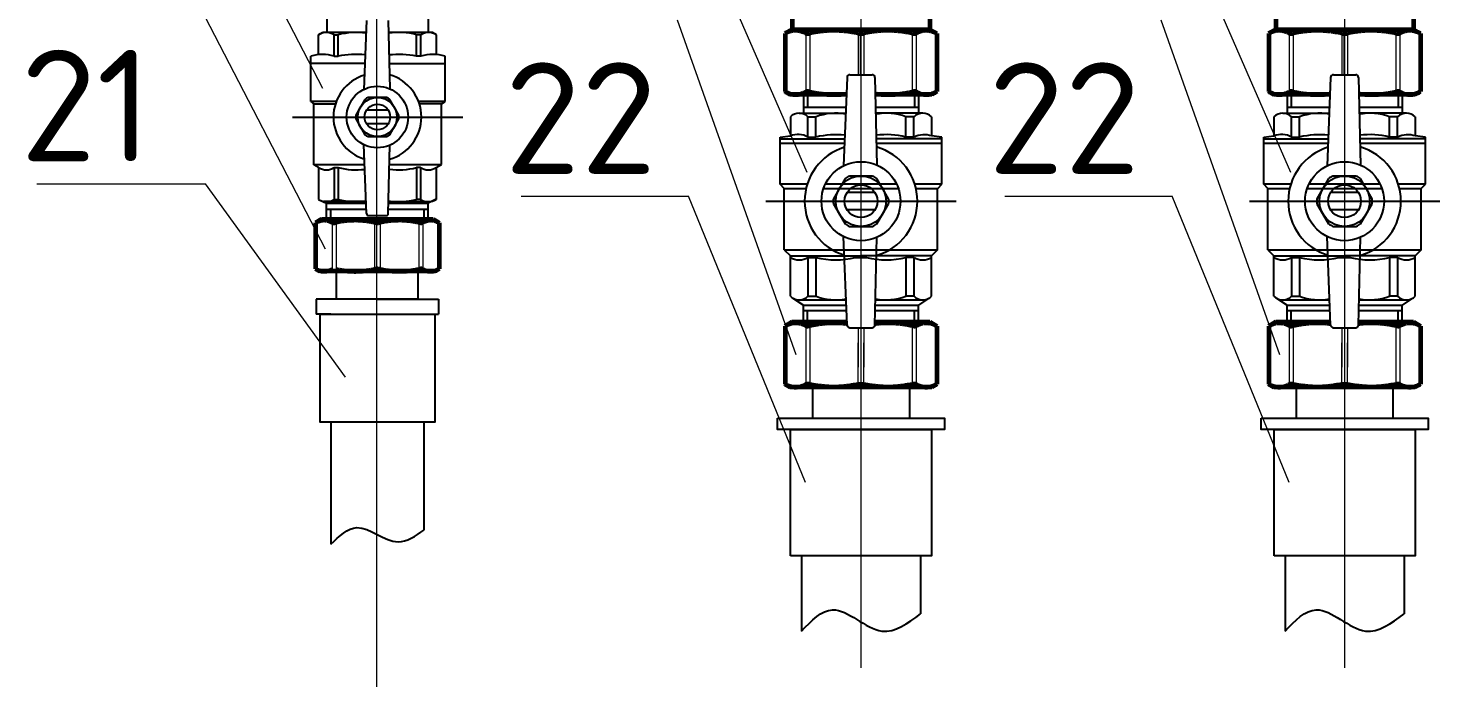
# Model space of a CAD drawing. Header units: millimetres. Extents: x -718 to 68664, y -49984 to -979.
# Drawn here: x 15182 to 18976, y -38862 to -37092 of the extents above; entities that cross this region are included whole.
import ezdxf

# ---------------------------------------------------------------- set-up
doc = ezdxf.new("R2010")
doc.units = ezdxf.units.MM
doc.layers.add('Text', color=7, linetype='Continuous', lineweight=15)
doc.layers.add('ГВС (Т3)_20', color=10, linetype='Continuous', lineweight=25)
doc.styles.add('ISOCPEUR', font='isocpeur.ttf', dxfattribs={"width": 0.65})

msp = doc.modelspace()

# ---------------------------------------------------------------- linework, layer by layer
at = {"layer": 'Text'}
for p, q in [((17420.4, -35223.3), (17420.4, -38810.5)), ((18720.4, -35223.3), (18720.4, -38810.5)), ((16117.8, -35274.5), (16117.8, -38861.7))]:
    msp.add_line(p, q, dxfattribs=at)
for points in [[(15973.6, -37253.3), (15637.4, -36604.5)], [(17276.1, -37479.5), (16902.3, -36622.8)], [(18576.1, -37479.5), (18202.3, -36622.8)], [(15980.7, -37685.4), (15644.6, -37036.6)], [(17246.5, -37969.8), (16927.2, -37069.9)], [(18546.5, -37969.8), (18227.2, -37069.9)], [(15205.3, -37509.7), (15658.7, -37509.7)], [(16034.4, -38030), (15658.7, -37509.7)], [(16506.9, -37543.5), (16956.9, -37543.5)], [(17271.1, -38313.1), (16956.9, -37543.5)], [(17806.9, -37543.5), (18256.9, -37543.5)], [(18571.1, -38313.1), (18256.9, -37543.5)]]:
    msp.add_lwpolyline(points, dxfattribs=at)
at = {"layer": 'ГВС (Т3)_20', "ltscale": 0.5}
for p, q in [((15984.1, -37059.8), (15984.1, -37103.1)), ((16091.1, -37071), (16084, -37256.1)), ((16149.6, -37071), (16153.8, -37254.7)), ((16257, -37059.8), (16257, -37103.1)), ((15962.1, -37109.2), (15972.6, -37103.1)), ((15962.1, -37162.8), (15962.1, -37109.2)), ((16089.9, -37103.1), (15972.6, -37103.1)), ((16004, -37166.7), (16004, -37109.2)), ((16004, -37109.2), (16014.8, -37109.2)), ((16014.8, -37166.7), (16014.8, -37109.2)), ((16268.5, -37103.1), (16150.3, -37103.1)), ((16225.9, -37166.7), (16225.9, -37109.2)), ((16237.1, -37109.2), (16226.3, -37109.2)), ((16236.8, -37166.7), (16236.8, -37109.2)), ((16279, -37109.2), (16268.5, -37103.1)), ((16279, -37162.6), (16279, -37109.2)), ((15941.8, -37186.2), (15941.8, -37166.7)), ((16302.8, -37186.2), (16302.8, -37166.7)), ((15941.8, -37288.9), (15941.8, -37186.2)), ((16086.7, -37186.2), (15941.8, -37186.2)), ((16152.2, -37186.2), (16302.8, -37186.2)), ((16302.8, -37288.9), (16302.8, -37186.2)), ((17390.3, -37216.6), (17450.4, -37216.6)), ((18690.3, -37216.6), (18750.4, -37216.6)), ((17382.9, -37223.8), (17373.8, -37461.3)), ((17457.9, -37223.8), (17463.2, -37459.5)), ((18682.9, -37223.8), (18673.8, -37461.3)), ((18757.9, -37223.8), (18763.2, -37459.5)), ((15941.8, -37288.9), (15949.4, -37295.1)), ((16009.8, -37288.9), (15941.8, -37288.9)), ((15949.4, -37458.7), (15949.4, -37295.1)), ((15949.4, -37295.1), (16007.6, -37295.1)), ((16302.8, -37288.9), (16231, -37288.9)), ((16292.8, -37295.1), (16233.1, -37295.1)), ((16292.8, -37457.8), (16292.8, -37295.1)), ((16293, -37295.1), (16302.8, -37288.9)), ((17254.2, -37320.2), (17379.2, -37320.2)), ((17277.8, -37330), (17299.4, -37330)), ((17586.6, -37320.2), (17460.1, -37320.2)), ((17562.9, -37330), (17541.3, -37330)), ((18554.2, -37320.2), (18679.2, -37320.2)), ((18577.8, -37330), (18599.4, -37330)), ((18886.6, -37320.2), (18760.1, -37320.2)), ((18862.9, -37330), (18841.3, -37330)), ((16091.1, -37589.8), (16084, -37404.7)), ((16149.6, -37589.8), (16153.7, -37406.1)), ((17202.9, -37384.2), (17230.5, -37381.2)), ((17202.9, -37388.7), (17202.9, -37384.2)), ((17277.8, -37384.2), (17299.4, -37384.2)), ((17562.9, -37384.2), (17541.3, -37384.2)), ((17637.9, -37384.2), (17610.2, -37381.2)), ((17637.9, -37388.7), (17637.9, -37384.2)), ((18502.9, -37384.2), (18530.5, -37381.2)), ((18502.9, -37388.7), (18502.9, -37384.2)), ((18577.8, -37384.2), (18599.4, -37384.2)), ((18862.9, -37384.2), (18841.3, -37384.2)), ((18937.9, -37384.2), (18910.2, -37381.2)), ((18937.9, -37388.7), (18937.9, -37384.2)), ((15962.3, -37466.2), (15949.4, -37458.7)), ((16086.1, -37458.7), (15949.4, -37458.7)), ((15962.3, -37466.2), (15962.3, -37551.6)), ((16004.3, -37466.2), (16015.1, -37466.2)), ((16004.3, -37466.2), (16004.3, -37551.6)), ((16015.1, -37466.2), (16015.1, -37551.6)), ((16291.4, -37458.7), (16152.6, -37458.7)), ((16236.4, -37466.2), (16225.6, -37466.2)), ((16225.6, -37466.2), (16225.6, -37551.6)), ((16236.4, -37466.2), (16236.4, -37551.6)), ((16278.3, -37466.2), (16292.8, -37457.8)), ((16278.3, -37466.2), (16278.3, -37551.6)), ((15962.3, -37551.9), (15983.8, -37561.7)), ((16089.9, -37557.7), (15975.1, -37557.7)), ((15983.9, -37605.1), (15983.8, -37561.7)), ((16004.3, -37551.6), (16015.1, -37551.6)), ((16150.3, -37557.7), (16265.2, -37557.7)), ((16236.4, -37551.6), (16225.6, -37551.6)), ((16278.3, -37551.3), (16256.8, -37561.7)), ((16256.8, -37605.1), (16256.8, -37561.7)), ((15983.9, -37578.1), (16090.7, -37578.1)), ((16097, -37595.4), (16143.8, -37595.4)), ((16149.9, -37578.1), (16256.8, -37578.1)), ((17382.9, -37889.4), (17373.8, -37651.9)), ((17457.9, -37889.4), (17463.2, -37653.7)), ((18682.9, -37889.4), (18673.8, -37651.9)), ((18757.9, -37889.4), (18763.2, -37653.7)), ((17230.5, -37703.6), (17420.4, -37703.6)), ((17610.2, -37703.6), (17420.4, -37703.6)), ((18530.5, -37703.6), (18720.4, -37703.6)), ((18910.2, -37703.6), (18720.4, -37703.6)), ((17237, -37817.1), (17265.7, -37835.7)), ((17252.9, -37822), (17380.3, -37822)), ((17277.8, -37811.9), (17299.4, -37811.9)), ((17459.4, -37822), (17587.8, -37822)), ((17562.9, -37811.9), (17541.3, -37811.9)), ((17603, -37817.6), (17575.1, -37835.7)), ((18537, -37817.1), (18565.7, -37835.7)), ((18552.9, -37822), (18680.3, -37822)), ((18577.8, -37811.9), (18599.4, -37811.9)), ((18759.4, -37822), (18887.8, -37822)), ((18862.9, -37811.9), (18841.3, -37811.9)), ((18903, -37817.6), (18875.1, -37835.7)), ((17390.3, -37896.6), (17450.4, -37896.6)), ((18690.3, -37896.6), (18750.4, -37896.6))]:
    msp.add_line(p, q, dxfattribs=at)
at = {"layer": 'ГВС (Т3)_20', "lineweight": 60}
for p, q in [((17235.4, -37055), (17235.4, -37095)), ((17605.4, -37055), (17605.4, -37095)), ((18535.4, -37055), (18535.4, -37095)), ((18905.4, -37055), (18905.4, -37095)), ((17235.4, -37095), (17216.4, -37106)), ((17217.9, -37105.2), (17216.4, -37106)), ((17216.4, -37106), (17216.4, -37261.9)), ((17235.4, -37095), (17605.4, -37095)), ((17605.4, -37095), (17624.4, -37106)), ((17622.9, -37105.2), (17624.4, -37106)), ((17624.4, -37106), (17624.4, -37261.9)), ((18535.4, -37095), (18516.4, -37106)), ((18517.9, -37105.2), (18516.4, -37106)), ((18516.4, -37106), (18516.4, -37261.9)), ((18535.4, -37095), (18905.4, -37095)), ((18905.4, -37095), (18924.4, -37106)), ((18922.9, -37105.2), (18924.4, -37106)), ((18924.4, -37106), (18924.4, -37261.9)), ((17216.4, -37261.9), (17230.4, -37270)), ((17217.9, -37262.7), (17216.4, -37261.9)), ((17244.8, -37270), (17230.4, -37270)), ((17347.7, -37270), (17244.8, -37270)), ((17381.1, -37270), (17347.7, -37270)), ((17493.1, -37270), (17458.9, -37270)), ((17595.9, -37270), (17493.1, -37270)), ((17610.4, -37270), (17595.9, -37270)), ((17624.4, -37261.9), (17610.4, -37270)), ((17624.4, -37261.9), (17622.9, -37262.7)), ((18516.4, -37261.9), (18530.4, -37270)), ((18517.9, -37262.7), (18516.4, -37261.9)), ((18544.8, -37270), (18530.4, -37270)), ((18647.7, -37270), (18544.8, -37270)), ((18681.1, -37270), (18647.7, -37270)), ((18793.1, -37270), (18758.9, -37270)), ((18895.9, -37270), (18793.1, -37270)), ((18910.4, -37270), (18895.9, -37270)), ((18924.4, -37261.9), (18910.4, -37270)), ((18924.4, -37261.9), (18922.9, -37262.7)), ((15970.4, -37605.1), (15954.3, -37614.5)), ((15955.8, -37613.7), (15954.3, -37614.5)), ((15954.3, -37614.5), (15954.3, -37738.7)), ((15970.4, -37605.1), (16270.4, -37605.1)), ((16270.4, -37605.1), (16286.5, -37614.5)), ((16286.5, -37614.5), (16286.5, -37738.7)), ((15955.8, -37739.5), (15954.3, -37738.7)), ((15954.3, -37738.7), (15965.4, -37745.1)), ((16179.7, -37745.1), (15965.4, -37745.1)), ((16275.4, -37745.1), (16179.7, -37745.1)), ((16286.5, -37738.7), (16275.4, -37745.1)), ((16286.5, -37738.7), (16285, -37739.5)), ((17235.4, -37881.2), (17216.4, -37892.2)), ((17217.9, -37891.4), (17216.4, -37892.2)), ((17216.4, -37892.2), (17216.4, -38048.1)), ((17235.4, -37881.2), (17382.6, -37881.2)), ((17458.1, -37881.2), (17605.4, -37881.2)), ((17605.4, -37881.2), (17624.4, -37892.2)), ((17622.9, -37891.4), (17624.4, -37892.2)), ((17624.4, -37892.2), (17624.4, -38048.1)), ((18535.4, -37881.2), (18516.4, -37892.2)), ((18517.9, -37891.4), (18516.4, -37892.2)), ((18516.4, -37892.2), (18516.4, -38048.1)), ((18535.4, -37881.2), (18682.6, -37881.2)), ((18758.1, -37881.2), (18905.4, -37881.2)), ((18905.4, -37881.2), (18924.4, -37892.2)), ((18922.9, -37891.4), (18924.4, -37892.2)), ((18924.4, -37892.2), (18924.4, -38048.1)), ((17216.4, -38048.1), (17230.4, -38056.2)), ((17217.9, -38048.9), (17216.4, -38048.1)), ((17347.7, -38056.2), (17230.4, -38056.2)), ((17458.9, -38056.2), (17347.7, -38056.2)), ((17493.1, -38056.2), (17458.9, -38056.2)), ((17610.4, -38056.2), (17493.1, -38056.2)), ((17624.4, -38048.1), (17610.4, -38056.2)), ((17624.4, -38048.1), (17622.9, -38048.9)), ((18516.4, -38048.1), (18530.4, -38056.2)), ((18517.9, -38048.9), (18516.4, -38048.1)), ((18647.7, -38056.2), (18530.4, -38056.2)), ((18758.9, -38056.2), (18647.7, -38056.2)), ((18793.1, -38056.2), (18758.9, -38056.2)), ((18910.4, -38056.2), (18793.1, -38056.2)), ((18924.4, -38048.1), (18910.4, -38056.2)), ((18924.4, -38048.1), (18922.9, -38048.9))]:
    msp.add_line(p, q, dxfattribs=at)
at = {"layer": 'ГВС (Т3)_20', "lineweight": 18}
for p, q in [((17217.9, -37105.2), (17217.9, -37262.7)), ((17271.8, -37105.2), (17271.8, -37262.7)), ((17282.6, -37105.2), (17282.6, -37262.7)), ((17412.7, -37105.2), (17412.7, -37216.6)), ((17428, -37105.2), (17428, -37216.6)), ((17558.1, -37105.2), (17558.1, -37262.7)), ((17569, -37105.2), (17569, -37262.7)), ((17622.9, -37105.2), (17622.9, -37262.7)), ((18517.9, -37105.2), (18517.9, -37262.7)), ((18571.8, -37105.2), (18571.8, -37262.7)), ((18582.6, -37105.2), (18582.6, -37262.7)), ((18712.7, -37105.2), (18712.7, -37216.6)), ((18728, -37105.2), (18728, -37216.6)), ((18858.1, -37105.2), (18858.1, -37262.7)), ((18869, -37105.2), (18869, -37262.7)), ((18922.9, -37105.2), (18922.9, -37262.7)), ((17420.4, -37224.1), (17420.4, -37290)), ((18720.4, -37224.1), (18720.4, -37290)), ((15955.8, -37613.7), (15955.8, -37739.5)), ((15998.6, -37613.7), (15998.6, -37739.5)), ((16009.4, -37613.7), (16009.4, -37739.5)), ((16112.7, -37613.7), (16112.7, -37739.5)), ((16128, -37613.7), (16128, -37739.5)), ((16231.4, -37613.7), (16231.4, -37739.5)), ((16242.2, -37613.7), (16242.2, -37739.5)), ((16285, -37613.7), (16285, -37739.5)), ((17217.9, -37891.4), (17217.9, -38048.9)), ((17271.8, -37891.4), (17271.8, -38048.9)), ((17282.6, -37891.4), (17282.6, -38048.9)), ((17412.7, -37896.6), (17412.7, -38002.8)), ((17428, -37896.6), (17428, -38002.8)), ((17558.1, -37891.4), (17558.1, -38048.9)), ((17569, -37891.4), (17569, -38048.9)), ((17622.9, -37891.4), (17622.9, -38048.9)), ((18517.9, -37891.4), (18517.9, -38048.9)), ((18571.8, -37891.4), (18571.8, -38048.9)), ((18582.6, -37891.4), (18582.6, -38048.9)), ((18712.7, -37896.6), (18712.7, -38002.8)), ((18728, -37896.6), (18728, -38002.8)), ((18858.1, -37891.4), (18858.1, -38048.9)), ((18869, -37891.4), (18869, -38048.9)), ((18922.9, -37891.4), (18922.9, -38048.9)), ((17412.7, -38048.9), (17412.7, -37937.5)), ((17428, -38048.9), (17428, -37937.5)), ((18712.7, -38048.9), (18712.7, -37937.5)), ((18728, -38048.9), (18728, -37937.5))]:
    msp.add_line(p, q, dxfattribs=at)
at = {"layer": 'ГВС (Т3)_20', "ltscale": 0.4}
for p, q in [((17420.4, -37216.6), (17420.4, -37103.3)), ((18720.4, -37216.6), (18720.4, -37103.3)), ((15891.8, -37330.4), (16349.8, -37330.4)), ((17164.5, -37556.6), (17676.3, -37556.6)), ((18464.5, -37556.6), (18976.3, -37556.6))]:
    msp.add_line(p, q, dxfattribs=at)
at = {"layer": 'ГВС (Т3)_20'}
for p, q in [((16004, -37166.7), (16014.8, -37166.7)), ((16236.8, -37166.7), (16225.9, -37166.7)), ((17265.7, -37270), (17265.7, -37320.2)), ((17276.7, -37270), (17276.7, -37304.2)), ((17564.1, -37270), (17564.1, -37304.2)), ((17575.1, -37270), (17575.1, -37320.2)), ((18565.7, -37270), (18565.7, -37320.2)), ((18576.7, -37270), (18576.7, -37304.2)), ((18864.1, -37270), (18864.1, -37304.2)), ((18875.1, -37270), (18875.1, -37320.2)), ((16149.6, -37312.3), (16091.2, -37312.3)), ((17230.5, -37330), (17230.5, -37381.2)), ((17265.7, -37304.2), (17379.8, -37304.2)), ((17277.8, -37384.2), (17277.8, -37330)), ((17299.4, -37384.2), (17299.4, -37330)), ((17459.7, -37304.2), (17575.1, -37304.2)), ((17541.3, -37384.2), (17541.3, -37330)), ((17562.9, -37384.2), (17562.9, -37330)), ((17610.2, -37330), (17610.2, -37381.2)), ((18530.5, -37330), (18530.5, -37381.2)), ((18565.7, -37304.2), (18679.8, -37304.2)), ((18577.8, -37384.2), (18577.8, -37330)), ((18599.4, -37384.2), (18599.4, -37330)), ((18759.7, -37304.2), (18875.1, -37304.2)), ((18841.3, -37384.2), (18841.3, -37330)), ((18862.9, -37384.2), (18862.9, -37330)), ((18910.2, -37330), (18910.2, -37381.2)), ((16149.6, -37348.6), (16091.2, -37348.6)), ((17202.9, -37400.5), (17202.9, -37388.7)), ((17202.9, -37388.7), (17376.5, -37388.7)), ((17202.9, -37511.2), (17202.9, -37400.5)), ((17202.9, -37400.5), (17376.1, -37400.5)), ((17637.9, -37388.7), (17461.6, -37388.7)), ((17461.9, -37400.5), (17637.9, -37400.5)), ((17637.9, -37400.5), (17637.9, -37388.7)), ((17637.9, -37511.2), (17637.9, -37400.5)), ((18502.9, -37400.5), (18502.9, -37388.7)), ((18502.9, -37388.7), (18676.5, -37388.7)), ((18502.9, -37511.2), (18502.9, -37400.5)), ((18502.9, -37400.5), (18676.1, -37400.5)), ((18937.9, -37388.7), (18761.6, -37388.7)), ((18761.9, -37400.5), (18937.9, -37400.5)), ((18937.9, -37400.5), (18937.9, -37388.7)), ((18937.9, -37511.2), (18937.9, -37400.5)), ((17214.3, -37522.4), (17202.9, -37511.2)), ((17275.8, -37511.2), (17202.9, -37511.2)), ((17214.3, -37687.4), (17214.3, -37522.4)), ((17214.3, -37522.4), (17272.7, -37522.4)), ((17319.9, -37522.4), (17520.8, -37522.4)), ((17516.3, -37511.2), (17324.5, -37511.2)), ((17637.9, -37511.2), (17565, -37511.2)), ((17568.1, -37522.4), (17626.6, -37522.4)), ((17626.5, -37687.4), (17626.5, -37522.4)), ((17626.6, -37522.4), (17637.9, -37511.2)), ((18514.3, -37522.4), (18502.9, -37511.2)), ((18575.8, -37511.2), (18502.9, -37511.2)), ((18514.3, -37687.4), (18514.3, -37522.4)), ((18514.3, -37522.4), (18572.7, -37522.4)), ((18619.9, -37522.4), (18820.8, -37522.4)), ((18816.3, -37511.2), (18624.5, -37511.2)), ((18937.9, -37511.2), (18865, -37511.2)), ((18868.1, -37522.4), (18926.6, -37522.4)), ((18926.5, -37687.4), (18926.5, -37522.4)), ((18926.6, -37522.4), (18937.9, -37511.2)), ((15983.8, -37561.7), (16090.1, -37561.7)), ((16150.3, -37561.7), (16256.8, -37561.7)), ((17457.9, -37533.3), (17382.9, -37533.3)), ((18757.9, -37533.3), (18682.9, -37533.3)), ((15994.9, -37605.1), (15994.9, -37578.1)), ((16245.8, -37605.1), (16245.8, -37578.1)), ((17457.9, -37579.9), (17382.9, -37579.9)), ((18757.9, -37579.9), (18682.9, -37579.9)), ((17214.3, -37687.4), (17626.5, -37687.4)), ((17214.3, -37687.4), (17230.5, -37703.6)), ((17230.5, -37811.9), (17230.5, -37703.6)), ((17277.8, -37707.7), (17299.4, -37707.7)), ((17277.8, -37707.7), (17299.4, -37707.7)), ((17277.8, -37707.7), (17277.8, -37811.9)), ((17299.4, -37707.7), (17299.4, -37811.9)), ((17405.1, -37707.7), (17435.7, -37707.7)), ((17562.9, -37707.7), (17541.3, -37707.7)), ((17562.9, -37707.7), (17541.3, -37707.7)), ((17541.3, -37707.7), (17541.3, -37811.9)), ((17562.9, -37707.7), (17562.9, -37811.9)), ((17626.5, -37687.4), (17610.2, -37703.6)), ((17610.2, -37811.9), (17610.2, -37703.6)), ((18514.3, -37687.4), (18926.5, -37687.4)), ((18514.3, -37687.4), (18530.5, -37703.6)), ((18530.5, -37811.9), (18530.5, -37703.6)), ((18577.8, -37707.7), (18599.4, -37707.7)), ((18577.8, -37707.7), (18599.4, -37707.7)), ((18577.8, -37707.7), (18577.8, -37811.9)), ((18599.4, -37707.7), (18599.4, -37811.9)), ((18705.1, -37707.7), (18735.7, -37707.7)), ((18862.9, -37707.7), (18841.3, -37707.7)), ((18862.9, -37707.7), (18841.3, -37707.7)), ((18841.3, -37707.7), (18841.3, -37811.9)), ((18862.9, -37707.7), (18862.9, -37811.9)), ((18926.5, -37687.4), (18910.2, -37703.6)), ((18910.2, -37811.9), (18910.2, -37703.6)), ((16010.4, -37820.1), (16010.4, -37745.1)), ((16230.4, -37820.1), (16230.4, -37745.1)), ((16230.4, -37820.1), (15955.8, -37820.1)), ((15955.8, -37820.1), (15955.8, -37860.1)), ((16120.4, -37820.1), (16285, -37820.1)), ((16285, -37820.1), (16285, -37860.1)), ((15995.4, -37860.1), (15955.8, -37860.1)), ((15995.4, -37860.1), (16245.4, -37860.1)), ((16245.4, -37860.1), (16285, -37860.1)), ((17265.7, -37835.7), (17380.8, -37835.7)), ((17265.7, -37881.2), (17265.7, -37835.7)), ((17265.7, -37850.8), (17381.4, -37850.8)), ((17276.7, -37881.2), (17276.7, -37850.8)), ((17458.8, -37850.8), (17575.1, -37850.8)), ((17459.1, -37835.7), (17575.1, -37835.7)), ((17564.1, -37881.2), (17564.1, -37850.8)), ((17575.1, -37881.2), (17575.1, -37835.7)), ((18565.7, -37835.7), (18680.8, -37835.7)), ((18565.7, -37881.2), (18565.7, -37835.7)), ((18565.7, -37850.8), (18681.4, -37850.8)), ((18576.7, -37881.2), (18576.7, -37850.8)), ((18758.8, -37850.8), (18875.1, -37850.8)), ((18759.1, -37835.7), (18875.1, -37835.7)), ((18864.1, -37881.2), (18864.1, -37850.8)), ((18875.1, -37881.2), (18875.1, -37835.7)), ((17290.4, -38056.2), (17290.4, -38139.4)), ((17550.4, -38056.2), (17550.4, -38139.4)), ((18590.4, -38056.2), (18590.4, -38139.4)), ((18850.4, -38056.2), (18850.4, -38139.4)), ((15995.4, -38150.1), (15995.4, -38478.6)), ((16245.4, -38150.1), (16245.4, -38440.5)), ((17260.4, -38510.2), (17260.4, -38712)), ((17580.4, -38510.2), (17580.4, -38665.8)), ((18560.4, -38510.2), (18560.4, -38712)), ((18880.4, -38510.2), (18880.4, -38665.8))]:
    msp.add_line(p, q, dxfattribs=at)
for points in [[(16086.9, -37282.9), (16062.5, -37325.2)], [(16144.8, -37277.7), (16096, -37277.7)], [(16178.3, -37325.2), (16153.8, -37282.9)], [(16062.5, -37335.6), (16086.9, -37377.9)], [(16153.8, -37377.9), (16178.3, -37335.6)], [(16096, -37383.1), (16144.8, -37383.1)], [(17451.7, -37489), (17389.1, -37489)], [(18751.7, -37489), (18689.1, -37489)], [(17377.5, -37495.7), (17346.1, -37549.9)], [(17494.6, -37549.9), (17463.3, -37495.7)], [(18677.5, -37495.7), (18646.1, -37549.9)], [(18794.6, -37549.9), (18763.3, -37495.7)], [(17346.1, -37563.3), (17377.5, -37617.5)], [(17463.3, -37617.5), (17494.6, -37563.3)], [(18646.1, -37563.3), (18677.5, -37617.5)], [(18763.3, -37617.5), (18794.6, -37563.3)], [(17389.1, -37624.3), (17451.7, -37624.3)], [(18689.1, -37624.3), (18751.7, -37624.3)]]:
    msp.add_lwpolyline(points, dxfattribs=at)
for points in [[(15966.4, -37860.1), (16274.4, -37860.1), (16274.4, -38150.1), (15966.4, -38150.1)], [(17195.8, -38139.4), (17645, -38139.4), (17645, -38170.2), (17195.8, -38170.2)], [(17230.9, -38510.2), (17230.9, -38170.2), (17609.9, -38170.2), (17609.9, -38510.2)], [(18495.8, -38139.4), (18945, -38139.4), (18945, -38170.2), (18495.8, -38170.2)], [(18530.9, -38510.2), (18530.9, -38170.2), (18909.9, -38170.2), (18909.9, -38510.2)]]:
    msp.add_lwpolyline(points, close=True, dxfattribs=at)
for centre, radius in [((16120.4, -37330.4), 82.7), ((16120.4, -37330.4), 52.7), ((16120.4, -37330.4), 34.4), ((17420.4, -37556.6), 106.1), ((18720.4, -37556.6), 106.1), ((17420.4, -37556.6), 67.7), ((18720.4, -37556.6), 67.7), ((17420.4, -37556.6), 44.1), ((18720.4, -37556.6), 44.1)]:
    msp.add_circle(centre, radius, dxfattribs=at)
at = {"layer": 'ГВС (Т3)_20', "ltscale": 0.5}
for centre, radius, start, end in [((15983, -37142), 39, 57.4341, 122.5659), ((16063.6, -37302.4), 199.3, 82.4382, 104.1715), ((16177.3, -37303.8), 200.7, 75.8772, 97.7129), ((16258.1, -37142), 39, 57.4341, 122.5659), ((17390.3, -37224.1), 7.45, 90, 178.0724), ((17450.4, -37224.1), 7.45, 1.9276, 90), ((18690.3, -37224.1), 7.45, 90, 178.0724), ((18750.4, -37224.1), 7.45, 1.9276, 90), ((17254.2, -37353.8), 33.6, 45.2407, 134.7593), ((17352.3, -37467.6), 147.4, 79.5239, 111.007), ((17488.5, -37467.6), 147.4, 68.993, 101.093), ((17586.6, -37353.8), 33.6, 45.2407, 134.7593), ((18554.2, -37353.8), 33.6, 45.2407, 134.7593), ((18652.3, -37467.6), 147.4, 79.5239, 111.007), ((18788.5, -37467.6), 147.4, 68.993, 101.093), ((18886.6, -37353.8), 33.6, 45.2407, 134.7593), ((15983.3, -37433.4), 39, 237.4341, 302.5659), ((16063.9, -37273), 199.3, 255.8285, 276.5412), ((16176.8, -37273), 199.3, 262.9424, 284.1715), ((16257.4, -37433.4), 39, 237.4341, 302.5659), ((15983.3, -37518.8), 39, 237.4341, 302.5659), ((16063.9, -37358.4), 199.3, 255.8285, 277.4862), ((16176.8, -37358.4), 199.3, 262.3903, 284.1715), ((16257.4, -37518.8), 39, 237.4341, 302.5659), ((16097, -37589.6), 5.81, 181.9276, 270), ((16143.8, -37589.6), 5.81, 270, 358.0724), ((17254.2, -37789.3), 32.7, 223.6662, 316.3338), ((17352.3, -37674.3), 147.4, 248.993, 280.9075), ((17488.5, -37674.3), 147.4, 258.6479, 291.007), ((17586.6, -37789.3), 32.7, 223.6662, 316.3338), ((18554.2, -37789.3), 32.7, 223.6662, 316.3338), ((18652.3, -37674.3), 147.4, 248.993, 280.9075), ((18788.5, -37674.3), 147.4, 258.6479, 291.007), ((18886.6, -37789.3), 32.7, 223.6662, 316.3338), ((17390.3, -37889.1), 7.45, 181.9276, 270), ((17450.4, -37889.1), 7.45, 270, 358.0724), ((18690.3, -37889.1), 7.45, 181.9276, 270), ((18750.4, -37889.1), 7.45, 270, 358.0724)]:
    msp.add_arc(centre, radius, start, end, dxfattribs=at)
at = {"layer": 'ГВС (Т3)_20'}
for centre, radius, start, end in [((15972.9, -37272.7), 110.4, 73.6498, 106.3502), ((16063.6, -37430.3), 268, 84.8667, 100.488), ((16177.1, -37430.3), 268, 79.512, 95.4465), ((16269.8, -37286.2), 123.9, 74.5463, 105.4537), ((16120.4, -37330.4), 118.2, 107.1601, 252.8399), ((16120.4, -37330.4), 118.2, 285.9657, 74.0343), ((16120.4, -37330.4), 58.1, 114.8362, 125.1638), ((16120.4, -37330.4), 58.1, 54.8362, 65.1638), ((16120.4, -37330.4), 58.1, 174.8362, 185.1638), ((16120.4, -37330.4), 58.1, 354.8362, 5.1638), ((16120.4, -37330.4), 58.1, 234.8362, 245.1638), ((16120.4, -37330.4), 58.1, 294.8362, 305.1638), ((17251, -37432), 54.8, 60.6699, 111.8922), ((17420.4, -37556.6), 151.6, 107.1601, 252.8399), ((17352.3, -37605.5), 227.5, 83.7838, 103.4248), ((17488.5, -37594), 216.3, 75.8592, 97.1947), ((17420.4, -37556.6), 151.6, 285.9657, 74.0343), ((17590.5, -37442.4), 64.3, 72.106, 115.332), ((18551, -37432), 54.8, 60.6699, 111.8922), ((18720.4, -37556.6), 151.6, 107.1601, 252.8399), ((18652.3, -37605.5), 227.5, 83.7838, 103.4248), ((18788.5, -37594), 216.3, 75.8592, 97.1947), ((18720.4, -37556.6), 151.6, 285.9657, 74.0343), ((18890.5, -37442.4), 64.3, 72.106, 115.332), ((17420.4, -37556.6), 74.5, 114.8362, 125.1638), ((17420.4, -37556.6), 74.5, 54.8362, 65.1638), ((18720.4, -37556.6), 74.5, 114.8362, 125.1638), ((18720.4, -37556.6), 74.5, 54.8362, 65.1638), ((17420.4, -37556.6), 74.5, 174.8362, 185.1638), ((17420.4, -37556.6), 74.5, 354.8362, 5.1638), ((18720.4, -37556.6), 74.5, 174.8362, 185.1638), ((18720.4, -37556.6), 74.5, 354.8362, 5.1638), ((17420.4, -37556.6), 74.5, 234.8362, 245.1638), ((17420.4, -37556.6), 74.5, 294.8362, 305.1638), ((18720.4, -37556.6), 74.5, 234.8362, 245.1638), ((18720.4, -37556.6), 74.5, 294.8362, 305.1638), ((17254.2, -37668.7), 45.7, 238.8131, 301.1869), ((17352.3, -37497.3), 217, 255.9063, 284.0937), ((17488.5, -37497.3), 217, 255.9063, 284.0937), ((17586.6, -37668.7), 45.7, 238.8131, 301.1869), ((18554.2, -37668.7), 45.7, 238.8131, 301.1869), ((18652.3, -37497.3), 217, 255.9063, 284.0937), ((18788.5, -37497.3), 217, 255.9063, 284.0937), ((18886.6, -37668.7), 45.7, 238.8131, 301.1869)]:
    msp.add_arc(centre, radius, start, end, dxfattribs=at)
at = {"layer": 'ГВС (Т3)_20', "lineweight": 60}
for points, knots in [([(17271.8, -37105.2), (17269.4, -37103.9), (17265.6, -37102.1), (17260.3, -37100.3), (17255.7, -37099), (17250.6, -37098.1), (17245.3, -37097.8), (17240.1, -37098), (17235.3, -37098.7), (17230.5, -37099.9), (17224.7, -37101.9), (17220.5, -37103.8), (17217.9, -37105.2)], [0, 0, 0, 0, 1.732048, 2.812715, 3.809599, 5.068792, 6.499944, 7.626884, 8.77842, 9.934735, 11.08807, 13, 13, 13, 13]), ([(17271.8, -37105.2), (17272.2, -37105.4), (17273.1, -37105.7), (17274.8, -37105.9), (17276.8, -37106), (17279.2, -37105.8), (17281.3, -37105.5), (17282.6, -37105.2)], [0, 0, 0, 0, 1.521775, 3.271758, 4.355943, 5.766023, 8, 8, 8, 8]), ([(17412.7, -37105.2), (17407, -37103.9), (17397.7, -37102.1), (17385, -37100.3), (17373.9, -37099), (17361.5, -37098.1), (17348.7, -37097.8), (17336.2, -37098), (17324.7, -37098.7), (17313.1, -37099.9), (17299.1, -37101.9), (17288.9, -37103.8), (17282.6, -37105.2)], [0, 0, 0, 0, 1.732048, 2.812715, 3.809599, 5.068792, 6.499944, 7.626884, 8.77842, 9.934735, 11.08807, 13, 13, 13, 13]), ([(17412.7, -37105.2), (17413.8, -37105.4), (17415.4, -37105.7), (17418, -37105.9), (17420, -37106), (17422.6, -37105.9), (17425.2, -37105.7), (17427.1, -37105.4), (17428, -37105.2)], [0, 0, 0, 0, 2.048622, 2.800821, 4.500089, 5.497181, 7.221201, 9, 9, 9, 9]), ([(17558.1, -37105.2), (17552.4, -37103.9), (17543.1, -37102.1), (17530.5, -37100.3), (17519.3, -37099), (17506.9, -37098.1), (17494.1, -37097.8), (17481.7, -37098), (17470.1, -37098.7), (17458.5, -37099.9), (17444.5, -37101.9), (17434.3, -37103.8), (17428, -37105.2)], [0, 0, 0, 0, 1.732048, 2.812715, 3.809599, 5.068792, 6.499944, 7.626884, 8.77842, 9.934735, 11.08807, 13, 13, 13, 13]), ([(17558.1, -37105.2), (17559.3, -37105.4), (17561.7, -37105.8), (17564.4, -37106), (17566.3, -37105.9), (17567.8, -37105.7), (17568.6, -37105.4), (17569, -37105.2)], [0, 0, 0, 0, 1.979622, 4.120013, 5.247781, 6.418845, 8, 8, 8, 8]), ([(17622.9, -37105.2), (17620.5, -37103.9), (17616.7, -37102.1), (17611.4, -37100.3), (17606.8, -37099), (17601.7, -37098.1), (17596.3, -37097.8), (17591.2, -37098), (17586.4, -37098.7), (17581.6, -37099.9), (17575.8, -37101.9), (17571.6, -37103.8), (17569, -37105.2)], [0, 0, 0, 0, 1.732048, 2.812715, 3.809599, 5.068792, 6.499944, 7.626884, 8.77842, 9.934735, 11.08807, 13, 13, 13, 13]), ([(18571.8, -37105.2), (18569.4, -37103.9), (18565.6, -37102.1), (18560.3, -37100.3), (18555.7, -37099), (18550.6, -37098.1), (18545.3, -37097.8), (18540.1, -37098), (18535.3, -37098.7), (18530.5, -37099.9), (18524.7, -37101.9), (18520.5, -37103.8), (18517.9, -37105.2)], [0, 0, 0, 0, 1.732048, 2.812715, 3.809599, 5.068792, 6.499944, 7.626884, 8.77842, 9.934735, 11.08807, 13, 13, 13, 13]), ([(18571.8, -37105.2), (18572.2, -37105.4), (18573.1, -37105.7), (18574.8, -37105.9), (18576.8, -37106), (18579.2, -37105.8), (18581.3, -37105.5), (18582.6, -37105.2)], [0, 0, 0, 0, 1.521775, 3.271758, 4.355943, 5.766023, 8, 8, 8, 8]), ([(18712.7, -37105.2), (18707, -37103.9), (18697.7, -37102.1), (18685, -37100.3), (18673.9, -37099), (18661.5, -37098.1), (18648.7, -37097.8), (18636.2, -37098), (18624.7, -37098.7), (18613.1, -37099.9), (18599.1, -37101.9), (18588.9, -37103.8), (18582.6, -37105.2)], [0, 0, 0, 0, 1.732048, 2.812715, 3.809599, 5.068792, 6.499944, 7.626884, 8.77842, 9.934735, 11.08807, 13, 13, 13, 13]), ([(18712.7, -37105.2), (18713.8, -37105.4), (18715.4, -37105.7), (18718, -37105.9), (18720, -37106), (18722.6, -37105.9), (18725.2, -37105.7), (18727.1, -37105.4), (18728, -37105.2)], [0, 0, 0, 0, 2.048622, 2.800821, 4.500089, 5.497181, 7.221201, 9, 9, 9, 9]), ([(18858.1, -37105.2), (18852.4, -37103.9), (18843.1, -37102.1), (18830.5, -37100.3), (18819.3, -37099), (18806.9, -37098.1), (18794.1, -37097.8), (18781.7, -37098), (18770.1, -37098.7), (18758.5, -37099.9), (18744.5, -37101.9), (18734.3, -37103.8), (18728, -37105.2)], [0, 0, 0, 0, 1.732048, 2.812715, 3.809599, 5.068792, 6.499944, 7.626884, 8.77842, 9.934735, 11.08807, 13, 13, 13, 13]), ([(18858.1, -37105.2), (18859.3, -37105.4), (18861.7, -37105.8), (18864.4, -37106), (18866.3, -37105.9), (18867.8, -37105.7), (18868.6, -37105.4), (18869, -37105.2)], [0, 0, 0, 0, 1.979622, 4.120013, 5.247781, 6.418845, 8, 8, 8, 8]), ([(18922.9, -37105.2), (18920.5, -37103.9), (18916.7, -37102.1), (18911.4, -37100.3), (18906.8, -37099), (18901.7, -37098.1), (18896.3, -37097.8), (18891.2, -37098), (18886.4, -37098.7), (18881.6, -37099.9), (18875.8, -37101.9), (18871.6, -37103.8), (18869, -37105.2)], [0, 0, 0, 0, 1.732048, 2.812715, 3.809599, 5.068792, 6.499944, 7.626884, 8.77842, 9.934735, 11.08807, 13, 13, 13, 13]), ([(17217.9, -37262.7), (17220.7, -37264.2), (17225.6, -37266.4), (17232.4, -37268.5), (17238.6, -37269.7), (17242.7, -37270), (17244.8, -37270)], [0, 0, 0, 0, 2.19885, 3.884032, 5.308578, 7, 7, 7, 7]), ([(17244.8, -37270), (17246.6, -37270), (17249.9, -37269.8), (17254.4, -37269.1), (17258.8, -37268), (17262.6, -37266.8), (17267.1, -37265), (17270, -37263.7), (17271.8, -37262.7)], [0, 0, 0, 0, 1.715194, 3.30524, 4.509115, 6.071979, 7.140077, 9, 9, 9, 9]), ([(17282.6, -37262.7), (17281.4, -37262.4), (17279.1, -37262), (17276.4, -37261.9), (17274.4, -37262), (17273, -37262.2), (17272.2, -37262.5), (17271.8, -37262.7)], [0, 0, 0, 0, 1.979622, 4.120013, 5.247781, 6.418845, 8, 8, 8, 8]), ([(17282.6, -37262.7), (17286.4, -37263.5), (17294.2, -37265.1), (17305.6, -37267), (17317.6, -37268.5), (17330.1, -37269.5), (17340.4, -37269.9), (17346.4, -37270), (17347.7, -37270)], [0, 0, 0, 0, 1.599833, 3.270406, 4.746622, 6.555027, 8.456082, 9, 9, 9, 9]), ([(17347.7, -37270), (17351.8, -37270), (17359.9, -37269.8), (17370.8, -37269.1), (17377.8, -37268.4), (17380.9, -37268), (17381.2, -37268)], [0, 0, 0, 0, 1.715194, 3.30524, 4.509115, 4.610644, 4.610644, 4.610644, 4.610644]), ([(17458.9, -37267.9), (17460, -37268.1), (17465.4, -37268.7), (17475.5, -37269.5), (17485.8, -37269.9), (17491.8, -37270), (17493.1, -37270)], [4.29239, 4.29239, 4.29239, 4.29239, 4.746622, 6.555027, 8.456082, 9, 9, 9, 9]), ([(17493.1, -37270), (17497.3, -37270), (17505.3, -37269.8), (17516.2, -37269.1), (17526.7, -37268), (17536, -37266.8), (17546.7, -37265), (17553.7, -37263.7), (17558.1, -37262.7)], [0, 0, 0, 0, 1.715194, 3.30524, 4.509115, 6.071979, 7.140077, 9, 9, 9, 9]), ([(17569, -37262.7), (17568.6, -37262.5), (17567.6, -37262.1), (17566, -37261.9), (17564, -37261.9), (17561.6, -37262.1), (17559.5, -37262.4), (17558.1, -37262.7)], [0, 0, 0, 0, 1.521775, 3.271758, 4.355943, 5.766023, 8, 8, 8, 8]), ([(17569, -37262.7), (17571.8, -37264.2), (17576.7, -37266.4), (17583.5, -37268.5), (17589.7, -37269.7), (17593.7, -37270), (17595.9, -37270)], [0, 0, 0, 0, 2.198848, 3.88403, 5.308577, 7, 7, 7, 7]), ([(17595.9, -37270), (17597.6, -37270), (17601, -37269.8), (17605.5, -37269.1), (17609.9, -37268), (17613.7, -37266.8), (17618.1, -37265), (17621, -37263.7), (17622.9, -37262.7)], [0, 0, 0, 0, 1.715194, 3.30524, 4.509115, 6.071979, 7.140077, 9, 9, 9, 9]), ([(18517.9, -37262.7), (18520.7, -37264.2), (18525.6, -37266.4), (18532.4, -37268.5), (18538.6, -37269.7), (18542.7, -37270), (18544.8, -37270)], [0, 0, 0, 0, 2.19885, 3.884032, 5.308578, 7, 7, 7, 7]), ([(18544.8, -37270), (18546.6, -37270), (18549.9, -37269.8), (18554.4, -37269.1), (18558.8, -37268), (18562.6, -37266.8), (18567.1, -37265), (18570, -37263.7), (18571.8, -37262.7)], [0, 0, 0, 0, 1.715194, 3.30524, 4.509115, 6.071979, 7.140077, 9, 9, 9, 9]), ([(18582.6, -37262.7), (18581.4, -37262.4), (18579.1, -37262), (18576.4, -37261.9), (18574.4, -37262), (18573, -37262.2), (18572.2, -37262.5), (18571.8, -37262.7)], [0, 0, 0, 0, 1.979622, 4.120013, 5.247781, 6.418845, 8, 8, 8, 8]), ([(18582.6, -37262.7), (18586.4, -37263.5), (18594.2, -37265.1), (18605.6, -37267), (18617.6, -37268.5), (18630.1, -37269.5), (18640.4, -37269.9), (18646.4, -37270), (18647.7, -37270)], [0, 0, 0, 0, 1.599833, 3.270406, 4.746622, 6.555027, 8.456082, 9, 9, 9, 9]), ([(18647.7, -37270), (18651.8, -37270), (18659.9, -37269.8), (18670.8, -37269.1), (18677.8, -37268.4), (18680.9, -37268), (18681.2, -37268)], [0, 0, 0, 0, 1.715194, 3.30524, 4.509115, 4.610644, 4.610644, 4.610644, 4.610644]), ([(18758.9, -37267.9), (18760, -37268.1), (18765.4, -37268.7), (18775.5, -37269.5), (18785.8, -37269.9), (18791.8, -37270), (18793.1, -37270)], [4.29239, 4.29239, 4.29239, 4.29239, 4.746622, 6.555027, 8.456082, 9, 9, 9, 9]), ([(18793.1, -37270), (18797.3, -37270), (18805.3, -37269.8), (18816.2, -37269.1), (18826.7, -37268), (18836, -37266.8), (18846.7, -37265), (18853.7, -37263.7), (18858.1, -37262.7)], [0, 0, 0, 0, 1.715194, 3.30524, 4.509115, 6.071979, 7.140077, 9, 9, 9, 9]), ([(18869, -37262.7), (18868.6, -37262.5), (18867.6, -37262.1), (18866, -37261.9), (18864, -37261.9), (18861.6, -37262.1), (18859.5, -37262.4), (18858.1, -37262.7)], [0, 0, 0, 0, 1.521775, 3.271758, 4.355943, 5.766023, 8, 8, 8, 8]), ([(18869, -37262.7), (18871.8, -37264.2), (18876.7, -37266.4), (18883.5, -37268.5), (18889.7, -37269.7), (18893.7, -37270), (18895.9, -37270)], [0, 0, 0, 0, 2.198848, 3.88403, 5.308577, 7, 7, 7, 7]), ([(18895.9, -37270), (18897.6, -37270), (18901, -37269.8), (18905.5, -37269.1), (18909.9, -37268), (18913.7, -37266.8), (18918.1, -37265), (18921, -37263.7), (18922.9, -37262.7)], [0, 0, 0, 0, 1.715194, 3.30524, 4.509115, 6.071979, 7.140077, 9, 9, 9, 9]), ([(15998.6, -37613.7), (15997.1, -37612.9), (15994.2, -37611.6), (15989.9, -37610), (15985.7, -37608.9), (15981.3, -37608.2), (15976.8, -37607.9), (15972.2, -37608.3), (15967.3, -37609.2), (15961.8, -37610.9), (15957.9, -37612.6), (15955.8, -37613.7)], [0, 0, 0, 0, 1.274679, 2.473431, 3.600851, 4.844661, 6.08763, 7.393509, 8.681392, 10.222948, 12, 12, 12, 12]), ([(15998.6, -37613.7), (15999, -37613.9), (16000, -37614.2), (16001.8, -37614.5), (16003.8, -37614.5), (16006.1, -37614.3), (16008.1, -37614), (16009.4, -37613.7)], [0, 0, 0, 0, 1.519826, 3.515107, 4.610993, 5.766308, 8, 8, 8, 8]), ([(16112.7, -37613.7), (16109.1, -37612.9), (16102.1, -37611.6), (16091.8, -37610), (16082.4, -37609), (16072.2, -37608.2), (16062.2, -37607.9), (16051.2, -37608.2), (16040.7, -37608.8), (16029.1, -37610.1), (16018.7, -37611.8), (16011.9, -37613.1), (16009.4, -37613.7)], [0, 0, 0, 0, 1.380902, 2.67955, 3.900922, 4.930567, 6.499956, 7.653718, 9.060201, 10.414682, 12.045216, 13, 13, 13, 13]), ([(16112.7, -37613.7), (16113.8, -37613.9), (16115.4, -37614.2), (16118, -37614.4), (16120, -37614.5), (16122.6, -37614.4), (16125.2, -37614.2), (16127.1, -37613.9), (16128, -37613.7)], [0, 0, 0, 0, 2.046521, 2.798995, 4.500073, 5.497114, 7.221625, 9, 9, 9, 9]), ([(16231.4, -37613.7), (16227.7, -37612.9), (16220.7, -37611.6), (16210.4, -37610), (16201, -37609), (16190.8, -37608.2), (16180.8, -37607.9), (16169.8, -37608.2), (16159.4, -37608.8), (16147.7, -37610.1), (16137.3, -37611.8), (16130.5, -37613.1), (16128, -37613.7)], [0, 0, 0, 0, 1.380902, 2.67955, 3.900922, 4.930567, 6.499956, 7.653718, 9.060201, 10.414682, 12.045216, 13, 13, 13, 13]), ([(16231.4, -37613.7), (16232.5, -37613.9), (16234.9, -37614.3), (16237.6, -37614.5), (16239.5, -37614.4), (16241, -37614.2), (16241.8, -37613.9), (16242.2, -37613.7)], [0, 0, 0, 0, 1.977799, 4.119335, 5.247895, 6.419223, 8, 8, 8, 8]), ([(16285, -37613.7), (16283.5, -37612.9), (16280.6, -37611.6), (16276.3, -37610), (16272.1, -37608.9), (16267.7, -37608.2), (16263.2, -37607.9), (16258.6, -37608.3), (16253.7, -37609.2), (16248.2, -37610.9), (16244.3, -37612.6), (16242.2, -37613.7)], [0, 0, 0, 0, 1.274679, 2.473431, 3.600851, 4.844661, 6.08763, 7.393509, 8.681392, 10.222948, 12, 12, 12, 12]), ([(15955.8, -37739.5), (15958, -37740.6), (15961.8, -37742.3), (15967, -37743.9), (15971.9, -37744.9), (15975.3, -37745.1), (15977.2, -37745.1)], [0, 0, 0, 0, 2.216479, 3.731547, 5.118838, 7, 7, 7, 7]), ([(15977.2, -37745.1), (15978.7, -37745.1), (15981.8, -37745), (15986.6, -37744.1), (15992.2, -37742.5), (15996.3, -37740.7), (15998.6, -37739.5)], [0, 0, 0, 0, 1.507376, 2.95229, 4.709081, 7, 7, 7, 7]), ([(16009.4, -37739.5), (16013.6, -37740.4), (16021.6, -37741.9), (16032.2, -37743.4), (16041.3, -37744.3), (16050.6, -37745), (16060.7, -37745.2), (16071.1, -37745), (16080.8, -37744.4), (16091.5, -37743.2), (16102.2, -37741.6), (16109.6, -37740.2), (16112.7, -37739.5)], [0, 0, 0, 0, 1.613903, 3.045205, 3.996104, 5.035078, 6.558413, 7.750938, 8.966016, 10.18259, 11.795204, 13, 13, 13, 13]), ([(16128, -37739.5), (16127, -37739.3), (16125.4, -37739), (16122.8, -37738.8), (16120.8, -37738.7), (16118.2, -37738.8), (16115.6, -37739), (16113.7, -37739.3), (16112.7, -37739.5)], [0, 0, 0, 0, 2.046521, 2.798995, 4.500073, 5.497114, 7.221625, 9, 9, 9, 9]), ([(16128, -37739.5), (16133.4, -37740.6), (16142.5, -37742.3), (16155.1, -37743.9), (16166.9, -37744.9), (16175, -37745.1), (16179.7, -37745.1)], [0, 0, 0, 0, 2.216479, 3.731547, 5.118838, 7, 7, 7, 7]), ([(16179.7, -37745.1), (16183.4, -37745.1), (16190.8, -37745), (16200.3, -37744.3), (16211.1, -37743.1), (16221, -37741.6), (16228.7, -37740.1), (16231.4, -37739.5)], [0, 0, 0, 0, 1.722715, 3.374046, 4.403071, 6.737439, 8, 8, 8, 8]), ([(16242.2, -37739.5), (16241.8, -37739.3), (16240.8, -37738.9), (16239, -37738.7), (16237, -37738.7), (16234.6, -37738.9), (16232.7, -37739.2), (16231.4, -37739.5)], [0, 0, 0, 0, 1.519826, 3.515107, 4.610993, 5.766308, 8, 8, 8, 8]), ([(16242.2, -37739.5), (16244.4, -37740.6), (16248.2, -37742.3), (16253.4, -37743.9), (16258.3, -37744.9), (16261.7, -37745.1), (16263.6, -37745.1)], [0, 0, 0, 0, 2.216479, 3.731547, 5.118838, 7, 7, 7, 7]), ([(16263.6, -37745.1), (16265.1, -37745.1), (16268.2, -37745), (16273, -37744.1), (16278.6, -37742.5), (16282.7, -37740.7), (16285, -37739.5)], [0, 0, 0, 0, 1.507376, 2.952291, 4.709081, 7, 7, 7, 7]), ([(17271.8, -37891.4), (17269.4, -37890.2), (17265.6, -37888.4), (17260.3, -37886.5), (17255.7, -37885.3), (17250.6, -37884.3), (17245.3, -37884), (17240.1, -37884.3), (17235.3, -37885), (17230.5, -37886.1), (17224.7, -37888.1), (17220.5, -37890), (17217.9, -37891.4)], [0, 0, 0, 0, 1.732048, 2.812715, 3.809599, 5.068792, 6.499944, 7.626884, 8.77842, 9.934735, 11.08807, 13, 13, 13, 13]), ([(17271.8, -37891.4), (17272.2, -37891.6), (17273.1, -37892), (17274.8, -37892.2), (17276.8, -37892.2), (17279.2, -37892), (17281.3, -37891.7), (17282.6, -37891.4)], [0, 0, 0, 0, 1.521775, 3.271758, 4.355943, 5.766023, 8, 8, 8, 8]), ([(17382.7, -37886.3), (17380.1, -37886), (17373.2, -37885.2), (17361.5, -37884.3), (17348.7, -37884), (17336.2, -37884.3), (17324.7, -37885), (17313.1, -37886.1), (17299.1, -37888.1), (17288.9, -37890), (17282.6, -37891.4)], [3.012706, 3.012706, 3.012706, 3.012706, 3.809599, 5.068792, 6.499944, 7.626884, 8.77842, 9.934735, 11.08807, 13, 13, 13, 13]), ([(17558.1, -37891.4), (17552.4, -37890.2), (17543.1, -37888.4), (17530.5, -37886.5), (17519.3, -37885.3), (17506.9, -37884.3), (17494.1, -37884), (17481.7, -37884.3), (17470.1, -37885), (17462.2, -37885.8), (17458.2, -37886.3), (17458, -37886.3)], [0, 0, 0, 0, 1.732048, 2.812715, 3.809599, 5.068792, 6.499944, 7.626884, 8.77842, 9.934735, 9.992305, 9.992305, 9.992305, 9.992305]), ([(17558.1, -37891.4), (17559.3, -37891.7), (17561.7, -37892.1), (17564.4, -37892.2), (17566.3, -37892.1), (17567.8, -37891.9), (17568.6, -37891.6), (17569, -37891.4)], [0, 0, 0, 0, 1.979622, 4.120013, 5.247781, 6.418845, 8, 8, 8, 8]), ([(17622.9, -37891.4), (17620.5, -37890.2), (17616.7, -37888.4), (17611.4, -37886.5), (17606.8, -37885.3), (17601.7, -37884.3), (17596.3, -37884), (17591.2, -37884.3), (17586.4, -37885), (17581.6, -37886.1), (17575.8, -37888.1), (17571.6, -37890), (17569, -37891.4)], [0, 0, 0, 0, 1.732048, 2.812715, 3.809599, 5.068792, 6.499944, 7.626884, 8.77842, 9.934735, 11.08807, 13, 13, 13, 13]), ([(18571.8, -37891.4), (18569.4, -37890.2), (18565.6, -37888.4), (18560.3, -37886.5), (18555.7, -37885.3), (18550.6, -37884.3), (18545.3, -37884), (18540.1, -37884.3), (18535.3, -37885), (18530.5, -37886.1), (18524.7, -37888.1), (18520.5, -37890), (18517.9, -37891.4)], [0, 0, 0, 0, 1.732048, 2.812715, 3.809599, 5.068792, 6.499944, 7.626884, 8.77842, 9.934735, 11.08807, 13, 13, 13, 13]), ([(18571.8, -37891.4), (18572.2, -37891.6), (18573.1, -37892), (18574.8, -37892.2), (18576.8, -37892.2), (18579.2, -37892), (18581.3, -37891.7), (18582.6, -37891.4)], [0, 0, 0, 0, 1.521775, 3.271758, 4.355943, 5.766023, 8, 8, 8, 8]), ([(18682.7, -37886.3), (18680.1, -37886), (18673.2, -37885.2), (18661.5, -37884.3), (18648.7, -37884), (18636.2, -37884.3), (18624.7, -37885), (18613.1, -37886.1), (18599.1, -37888.1), (18588.9, -37890), (18582.6, -37891.4)], [3.012706, 3.012706, 3.012706, 3.012706, 3.809599, 5.068792, 6.499944, 7.626884, 8.77842, 9.934735, 11.08807, 13, 13, 13, 13]), ([(18858.1, -37891.4), (18852.4, -37890.2), (18843.1, -37888.4), (18830.5, -37886.5), (18819.3, -37885.3), (18806.9, -37884.3), (18794.1, -37884), (18781.7, -37884.3), (18770.1, -37885), (18762.2, -37885.8), (18758.2, -37886.3), (18758, -37886.3)], [0, 0, 0, 0, 1.732048, 2.812715, 3.809599, 5.068792, 6.499944, 7.626884, 8.77842, 9.934735, 9.992305, 9.992305, 9.992305, 9.992305]), ([(18858.1, -37891.4), (18859.3, -37891.7), (18861.7, -37892.1), (18864.4, -37892.2), (18866.3, -37892.1), (18867.8, -37891.9), (18868.6, -37891.6), (18869, -37891.4)], [0, 0, 0, 0, 1.979622, 4.120013, 5.247781, 6.418845, 8, 8, 8, 8]), ([(18922.9, -37891.4), (18920.5, -37890.2), (18916.7, -37888.4), (18911.4, -37886.5), (18906.8, -37885.3), (18901.7, -37884.3), (18896.3, -37884), (18891.2, -37884.3), (18886.4, -37885), (18881.6, -37886.1), (18875.8, -37888.1), (18871.6, -37890), (18869, -37891.4)], [0, 0, 0, 0, 1.732048, 2.812715, 3.809599, 5.068792, 6.499944, 7.626884, 8.77842, 9.934735, 11.08807, 13, 13, 13, 13]), ([(17217.9, -38048.9), (17220.7, -38050.4), (17225.6, -38052.6), (17232.4, -38054.8), (17238.6, -38056), (17242.7, -38056.2), (17244.8, -38056.2)], [0, 0, 0, 0, 2.19885, 3.884032, 5.308578, 7, 7, 7, 7]), ([(17244.8, -38056.2), (17246.6, -38056.2), (17249.9, -38056), (17254.4, -38055.3), (17258.8, -38054.3), (17262.6, -38053.1), (17267.1, -38051.3), (17270, -38049.9), (17271.8, -38048.9)], [0, 0, 0, 0, 1.715194, 3.30524, 4.509115, 6.071979, 7.140077, 9, 9, 9, 9]), ([(17282.6, -38048.9), (17281.4, -38048.7), (17279.1, -38048.3), (17276.4, -38048.1), (17274.4, -38048.2), (17273, -38048.4), (17272.2, -38048.7), (17271.8, -38048.9)], [0, 0, 0, 0, 1.979622, 4.120013, 5.247781, 6.418845, 8, 8, 8, 8]), ([(17412.7, -38048.9), (17407, -38050.2), (17397.7, -38052), (17385, -38053.8), (17373.9, -38055.1), (17361.5, -38056), (17348.7, -38056.3), (17336.2, -38056.1), (17324.7, -38055.4), (17313.1, -38054.2), (17299.1, -38052.2), (17288.9, -38050.3), (17282.6, -38048.9)], [0, 0, 0, 0, 1.732048, 2.812715, 3.809599, 5.068792, 6.499944, 7.626884, 8.77842, 9.934735, 11.08807, 13, 13, 13, 13]), ([(17412.7, -38048.9), (17413.8, -38048.7), (17415.4, -38048.4), (17418, -38048.2), (17420, -38048.1), (17422.6, -38048.2), (17425.2, -38048.4), (17427.1, -38048.7), (17428, -38048.9)], [0, 0, 0, 0, 2.048622, 2.800821, 4.500089, 5.497181, 7.221201, 9, 9, 9, 9]), ([(17558.1, -38048.9), (17552.4, -38050.2), (17543.1, -38052), (17530.5, -38053.8), (17519.3, -38055.1), (17506.9, -38056), (17494.1, -38056.3), (17481.7, -38056.1), (17470.1, -38055.4), (17458.5, -38054.2), (17444.5, -38052.2), (17434.3, -38050.3), (17428, -38048.9)], [0, 0, 0, 0, 1.732048, 2.812715, 3.809599, 5.068792, 6.499944, 7.626884, 8.77842, 9.934735, 11.08807, 13, 13, 13, 13]), ([(17569, -38048.9), (17568.6, -38048.7), (17567.6, -38048.4), (17566, -38048.2), (17564, -38048.1), (17561.6, -38048.3), (17559.5, -38048.6), (17558.1, -38048.9)], [0, 0, 0, 0, 1.521775, 3.271758, 4.355943, 5.766023, 8, 8, 8, 8]), ([(17569, -38048.9), (17571.8, -38050.4), (17576.7, -38052.6), (17583.5, -38054.8), (17589.7, -38056), (17593.7, -38056.2), (17595.9, -38056.2)], [0, 0, 0, 0, 2.198848, 3.88403, 5.308577, 7, 7, 7, 7]), ([(17595.9, -38056.2), (17597.6, -38056.2), (17601, -38056), (17605.5, -38055.3), (17609.9, -38054.3), (17613.7, -38053.1), (17618.1, -38051.3), (17621, -38049.9), (17622.9, -38048.9)], [0, 0, 0, 0, 1.715194, 3.30524, 4.509115, 6.071979, 7.140077, 9, 9, 9, 9]), ([(18517.9, -38048.9), (18520.7, -38050.4), (18525.6, -38052.6), (18532.4, -38054.8), (18538.6, -38056), (18542.7, -38056.2), (18544.8, -38056.2)], [0, 0, 0, 0, 2.19885, 3.884032, 5.308578, 7, 7, 7, 7]), ([(18544.8, -38056.2), (18546.6, -38056.2), (18549.9, -38056), (18554.4, -38055.3), (18558.8, -38054.3), (18562.6, -38053.1), (18567.1, -38051.3), (18570, -38049.9), (18571.8, -38048.9)], [0, 0, 0, 0, 1.715194, 3.30524, 4.509115, 6.071979, 7.140077, 9, 9, 9, 9]), ([(18582.6, -38048.9), (18581.4, -38048.7), (18579.1, -38048.3), (18576.4, -38048.1), (18574.4, -38048.2), (18573, -38048.4), (18572.2, -38048.7), (18571.8, -38048.9)], [0, 0, 0, 0, 1.979622, 4.120013, 5.247781, 6.418845, 8, 8, 8, 8]), ([(18712.7, -38048.9), (18707, -38050.2), (18697.7, -38052), (18685, -38053.8), (18673.9, -38055.1), (18661.5, -38056), (18648.7, -38056.3), (18636.2, -38056.1), (18624.7, -38055.4), (18613.1, -38054.2), (18599.1, -38052.2), (18588.9, -38050.3), (18582.6, -38048.9)], [0, 0, 0, 0, 1.732048, 2.812715, 3.809599, 5.068792, 6.499944, 7.626884, 8.77842, 9.934735, 11.08807, 13, 13, 13, 13]), ([(18712.7, -38048.9), (18713.8, -38048.7), (18715.4, -38048.4), (18718, -38048.2), (18720, -38048.1), (18722.6, -38048.2), (18725.2, -38048.4), (18727.1, -38048.7), (18728, -38048.9)], [0, 0, 0, 0, 2.048622, 2.800821, 4.500089, 5.497181, 7.221201, 9, 9, 9, 9]), ([(18858.1, -38048.9), (18852.4, -38050.2), (18843.1, -38052), (18830.5, -38053.8), (18819.3, -38055.1), (18806.9, -38056), (18794.1, -38056.3), (18781.7, -38056.1), (18770.1, -38055.4), (18758.5, -38054.2), (18744.5, -38052.2), (18734.3, -38050.3), (18728, -38048.9)], [0, 0, 0, 0, 1.732048, 2.812715, 3.809599, 5.068792, 6.499944, 7.626884, 8.77842, 9.934735, 11.08807, 13, 13, 13, 13]), ([(18869, -38048.9), (18868.6, -38048.7), (18867.6, -38048.4), (18866, -38048.2), (18864, -38048.1), (18861.6, -38048.3), (18859.5, -38048.6), (18858.1, -38048.9)], [0, 0, 0, 0, 1.521775, 3.271758, 4.355943, 5.766023, 8, 8, 8, 8]), ([(18869, -38048.9), (18871.8, -38050.4), (18876.7, -38052.6), (18883.5, -38054.8), (18889.7, -38056), (18893.7, -38056.2), (18895.9, -38056.2)], [0, 0, 0, 0, 2.198848, 3.88403, 5.308577, 7, 7, 7, 7]), ([(18895.9, -38056.2), (18897.6, -38056.2), (18901, -38056), (18905.5, -38055.3), (18909.9, -38054.3), (18913.7, -38053.1), (18918.1, -38051.3), (18921, -38049.9), (18922.9, -38048.9)], [0, 0, 0, 0, 1.715194, 3.30524, 4.509115, 6.071979, 7.140077, 9, 9, 9, 9])]:
    msp.add_open_spline(points, degree=3, knots=knots, dxfattribs=at)
at = {"layer": 'ГВС (Т3)_20'}
for points in [[(15995.4, -38478.6), (16065, -38433.9), (16176, -38472.3), (16245.4, -38440.5)], [(17260.4, -38712), (17343.9, -38654.8), (17476.8, -38712), (17580.4, -38665.8)], [(18560.4, -38712), (18643.9, -38654.8), (18776.8, -38712), (18880.4, -38665.8)]]:
    msp.add_spline(points, degree=3, dxfattribs=at)

# ---------------------------------------------------------------- texts
at = {"layer": 'Text', "style": 'ISOCPEUR'}
for s, p in [('21', (15160.3, -37449.7)), ('22', (16461.9, -37483.5)), ('22', (17761.9, -37483.5))]:
    msp.add_text(s, height=300, dxfattribs=at).set_placement(p)

doc.saveas('drawing.dxf')
